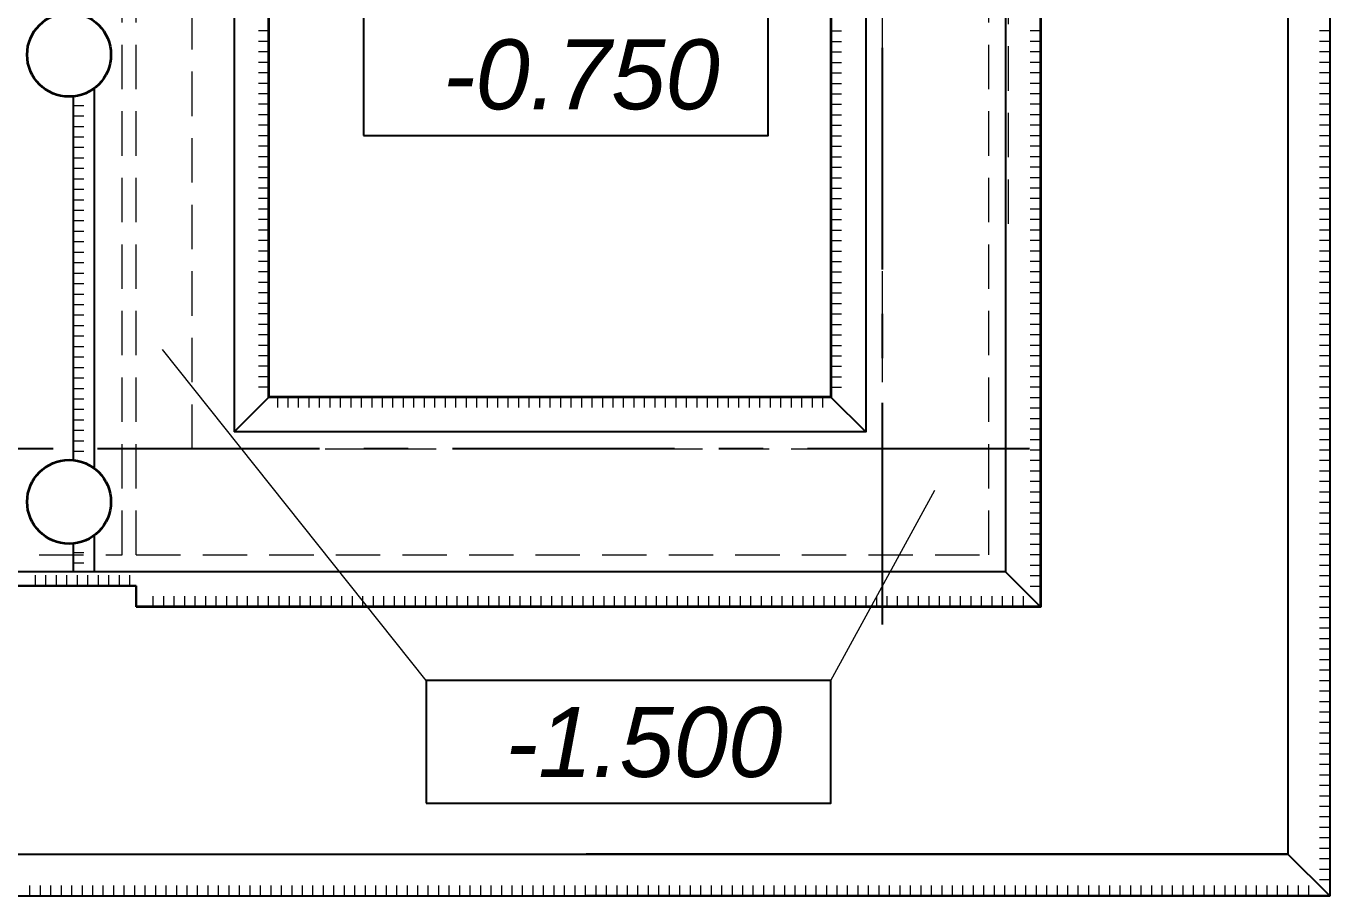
# Model space of a CAD drawing. Extents: x -12289450 to -10763036, y -7834513 to -6150123.
# Drawn here: x -11249645 to -11244981, y -7823181 to -7820069 of the extents above; entities that cross this region are included whole.
import ezdxf

# ---------------------------------------------------------------- set-up
doc = ezdxf.new("R2010")
doc.units = 0
doc.header["$LTSCALE"] = 25
doc.linetypes.add('CENTER', pattern=[50.8, 31.75, -6.35, 6.35, -6.35])
doc.linetypes.add('HIDDEN', pattern=[9.525, 6.35, -3.175])
doc.layers.add('014-ОСИ', color=251, linetype='CENTER')
for name, color, linetype, lineweight in [('RAZMER', 7, 'Continuous', 9), ('Земля', 7, 'Continuous', 15), ('ФУНДАМЕНТ', 5, 'Continuous', 30)]:
    doc.layers.add(name, color=color, linetype=linetype, lineweight=lineweight)
doc.styles.get("Standard").update_dxf_attribs({"font": 'arial.ttf'})
doc.styles.add('Текстер', font='ariali.ttf')

# ---------------------------------------------------------------- blocks, each defined once
blk = doc.blocks.new('Уровень')
at = {"color": 213, "linetype": 'ByBlock'}
blk.add_lwpolyline([(0, 0), (1543.7, 0), (1543.7, 468.7), (0, 468.7)], close=True, dxfattribs=at)
at = {"flags": 4}
blk.add_attdef('+-0.000', (69.7, 107.1), '', height=250, dxfattribs=at)

msp = doc.modelspace()

# ---------------------------------------------------------------- linework, layer by layer
at = {"layer": '014-ОСИ'}
for points in [[(-11246580.9, -7822209.9), (-11246580.9, -7808273)], [(-11246055.6, -7821581.1), (-11263878.5, -7821581.1)]]:
    msp.add_lwpolyline(points, dxfattribs=at)
at = {"layer": 'RAZMER', "color": 211}
for points in [[(-11248213.6, -7822410.3), (-11249157.2, -7821225.9)], [(-11246766.3, -7822410.3), (-11246394, -7821729.2)]]:
    msp.add_lwpolyline(points, dxfattribs=at)
at = {"layer": 'Земля', "linetype": 'Continuous', "lineweight": 5, "ltscale": 3}
for p, q in [((-11244980.9, -7823181.1), (-11244980.9, -7815941.1)), ((-11246015.9, -7822146.1), (-11246015.9, -7816976.1)), ((-11248775.9, -7821396.1), (-11248775.9, -7817726.1)), ((-11246765.9, -7817726.1), (-11246765.9, -7821396.1)), ((-11248775.9, -7820086.1), (-11248813.4, -7820086.1)), ((-11248775.9, -7820123.6), (-11248813.4, -7820123.6)), ((-11246765.9, -7820086.1), (-11246728.4, -7820086.1)), ((-11246765.9, -7820123.6), (-11246728.4, -7820123.6)), ((-11246015.9, -7820086.1), (-11246053.4, -7820086.1)), ((-11246015.9, -7820123.6), (-11246053.4, -7820123.6)), ((-11244980.9, -7820086.1), (-11245018.4, -7820086.1)), ((-11244980.9, -7820123.6), (-11245018.4, -7820123.6)), ((-11248775.9, -7820161.1), (-11248813.4, -7820161.1)), ((-11246765.9, -7820161.1), (-11246728.4, -7820161.1)), ((-11246015.9, -7820161.1), (-11246053.4, -7820161.1)), ((-11244980.9, -7820161.1), (-11245018.4, -7820161.1)), ((-11248775.9, -7820198.6), (-11248813.4, -7820198.6)), ((-11246765.9, -7820198.6), (-11246728.4, -7820198.6)), ((-11246015.9, -7820198.6), (-11246053.4, -7820198.6)), ((-11244980.9, -7820198.6), (-11245018.4, -7820198.6)), ((-11248775.9, -7820236.1), (-11248813.4, -7820236.1)), ((-11246765.9, -7820236.1), (-11246728.4, -7820236.1)), ((-11246015.9, -7820236.1), (-11246053.4, -7820236.1)), ((-11244980.9, -7820236.1), (-11245018.4, -7820236.1)), ((-11248775.9, -7820273.6), (-11248813.4, -7820273.6)), ((-11248775.9, -7820311.1), (-11248813.4, -7820311.1)), ((-11246765.9, -7820273.6), (-11246728.4, -7820273.6)), ((-11246765.9, -7820311.1), (-11246728.4, -7820311.1)), ((-11246015.9, -7820273.6), (-11246053.4, -7820273.6)), ((-11246015.9, -7820311.1), (-11246053.4, -7820311.1)), ((-11244980.9, -7820273.6), (-11245018.4, -7820273.6)), ((-11244980.9, -7820311.1), (-11245018.4, -7820311.1)), ((-11249475.9, -7821621.9), (-11249475.9, -7820320.4)), ((-11249475.9, -7820352.4), (-11249438.4, -7820352.4)), ((-11248775.9, -7820348.6), (-11248813.4, -7820348.6)), ((-11246765.9, -7820348.6), (-11246728.4, -7820348.6)), ((-11246015.9, -7820348.6), (-11246053.4, -7820348.6)), ((-11244980.9, -7820348.6), (-11245018.4, -7820348.6)), ((-11249475.9, -7820389.9), (-11249438.4, -7820389.9)), ((-11248775.9, -7820386.1), (-11248813.4, -7820386.1)), ((-11246765.9, -7820386.1), (-11246728.4, -7820386.1)), ((-11246015.9, -7820386.1), (-11246053.4, -7820386.1)), ((-11244980.9, -7820386.1), (-11245018.4, -7820386.1)), ((-11249475.9, -7820427.4), (-11249438.4, -7820427.4)), ((-11248775.9, -7820423.6), (-11248813.4, -7820423.6)), ((-11246765.9, -7820423.6), (-11246728.4, -7820423.6)), ((-11246015.9, -7820423.6), (-11246053.4, -7820423.6)), ((-11244980.9, -7820423.6), (-11245018.4, -7820423.6)), ((-11249475.9, -7820464.9), (-11249438.4, -7820464.9)), ((-11249475.9, -7820502.4), (-11249438.4, -7820502.4)), ((-11248775.9, -7820461.1), (-11248813.4, -7820461.1)), ((-11248775.9, -7820498.6), (-11248813.4, -7820498.6)), ((-11246765.9, -7820461.1), (-11246728.4, -7820461.1)), ((-11246765.9, -7820498.6), (-11246728.4, -7820498.6)), ((-11246015.9, -7820461.1), (-11246053.4, -7820461.1)), ((-11246015.9, -7820498.6), (-11246053.4, -7820498.6)), ((-11244980.9, -7820461.1), (-11245018.4, -7820461.1)), ((-11244980.9, -7820498.6), (-11245018.4, -7820498.6)), ((-11249475.9, -7820539.9), (-11249438.4, -7820539.9)), ((-11248775.9, -7820536.1), (-11248813.4, -7820536.1)), ((-11246765.9, -7820536.1), (-11246728.4, -7820536.1)), ((-11246015.9, -7820536.1), (-11246053.4, -7820536.1)), ((-11244980.9, -7820536.1), (-11245018.4, -7820536.1)), ((-11249475.9, -7820577.4), (-11249438.4, -7820577.4)), ((-11248775.9, -7820573.6), (-11248813.4, -7820573.6)), ((-11246765.9, -7820573.6), (-11246728.4, -7820573.6)), ((-11246015.9, -7820573.6), (-11246053.4, -7820573.6)), ((-11244980.9, -7820573.6), (-11245018.4, -7820573.6)), ((-11249475.9, -7820614.9), (-11249438.4, -7820614.9)), ((-11248775.9, -7820611.1), (-11248813.4, -7820611.1)), ((-11246765.9, -7820611.1), (-11246728.4, -7820611.1)), ((-11246015.9, -7820611.1), (-11246053.4, -7820611.1)), ((-11244980.9, -7820611.1), (-11245018.4, -7820611.1)), ((-11249475.9, -7820652.4), (-11249438.4, -7820652.4)), ((-11248775.9, -7820648.6), (-11248813.4, -7820648.6)), ((-11248775.9, -7820686.1), (-11248813.4, -7820686.1)), ((-11246765.9, -7820648.6), (-11246728.4, -7820648.6)), ((-11246765.9, -7820686.1), (-11246728.4, -7820686.1)), ((-11246015.9, -7820648.6), (-11246053.4, -7820648.6)), ((-11246015.9, -7820686.1), (-11246053.4, -7820686.1)), ((-11244980.9, -7820648.6), (-11245018.4, -7820648.6)), ((-11244980.9, -7820686.1), (-11245018.4, -7820686.1)), ((-11249475.9, -7820689.9), (-11249438.4, -7820689.9)), ((-11249475.9, -7820727.4), (-11249438.4, -7820727.4)), ((-11248775.9, -7820723.6), (-11248813.4, -7820723.6)), ((-11246765.9, -7820723.6), (-11246728.4, -7820723.6)), ((-11246015.9, -7820723.6), (-11246053.4, -7820723.6)), ((-11244980.9, -7820723.6), (-11245018.4, -7820723.6)), ((-11249475.9, -7820764.9), (-11249438.4, -7820764.9)), ((-11248775.9, -7820761.1), (-11248813.4, -7820761.1)), ((-11246765.9, -7820761.1), (-11246728.4, -7820761.1)), ((-11246015.9, -7820761.1), (-11246053.4, -7820761.1)), ((-11244980.9, -7820761.1), (-11245018.4, -7820761.1)), ((-11249475.9, -7820802.4), (-11249438.4, -7820802.4)), ((-11248775.9, -7820798.6), (-11248813.4, -7820798.6)), ((-11246765.9, -7820798.6), (-11246728.4, -7820798.6)), ((-11246015.9, -7820798.6), (-11246053.4, -7820798.6)), ((-11244980.9, -7820798.6), (-11245018.4, -7820798.6)), ((-11249475.9, -7820839.9), (-11249438.4, -7820839.9)), ((-11248775.9, -7820836.1), (-11248813.4, -7820836.1)), ((-11248775.9, -7820873.6), (-11248813.4, -7820873.6)), ((-11246765.9, -7820836.1), (-11246728.4, -7820836.1)), ((-11246765.9, -7820873.6), (-11246728.4, -7820873.6)), ((-11246015.9, -7820836.1), (-11246053.4, -7820836.1)), ((-11246015.9, -7820873.6), (-11246053.4, -7820873.6)), ((-11244980.9, -7820836.1), (-11245018.4, -7820836.1)), ((-11244980.9, -7820873.6), (-11245018.4, -7820873.6)), ((-11249475.9, -7820877.4), (-11249438.4, -7820877.4)), ((-11249475.9, -7820914.9), (-11249438.4, -7820914.9)), ((-11248775.9, -7820911.1), (-11248813.4, -7820911.1)), ((-11246765.9, -7820911.1), (-11246728.4, -7820911.1)), ((-11246015.9, -7820911.1), (-11246053.4, -7820911.1)), ((-11244980.9, -7820911.1), (-11245018.4, -7820911.1)), ((-11249475.9, -7820952.4), (-11249438.4, -7820952.4)), ((-11248775.9, -7820948.6), (-11248813.4, -7820948.6)), ((-11246765.9, -7820948.6), (-11246728.4, -7820948.6)), ((-11246015.9, -7820948.6), (-11246053.4, -7820948.6)), ((-11244980.9, -7820948.6), (-11245018.4, -7820948.6)), ((-11249475.9, -7820989.9), (-11249438.4, -7820989.9)), ((-11248775.9, -7820986.1), (-11248813.4, -7820986.1)), ((-11246765.9, -7820986.1), (-11246728.4, -7820986.1)), ((-11246015.9, -7820986.1), (-11246053.4, -7820986.1)), ((-11244980.9, -7820986.1), (-11245018.4, -7820986.1)), ((-11249475.9, -7821027.4), (-11249438.4, -7821027.4)), ((-11248775.9, -7821023.6), (-11248813.4, -7821023.6)), ((-11248775.9, -7821061.1), (-11248813.4, -7821061.1)), ((-11246765.9, -7821023.6), (-11246728.4, -7821023.6)), ((-11246765.9, -7821061.1), (-11246728.4, -7821061.1)), ((-11246015.9, -7821023.6), (-11246053.4, -7821023.6)), ((-11246015.9, -7821061.1), (-11246053.4, -7821061.1)), ((-11244980.9, -7821023.6), (-11245018.4, -7821023.6)), ((-11244980.9, -7821061.1), (-11245018.4, -7821061.1)), ((-11249475.9, -7821064.9), (-11249438.4, -7821064.9)), ((-11249475.9, -7821102.4), (-11249438.4, -7821102.4)), ((-11248775.9, -7821098.6), (-11248813.4, -7821098.6)), ((-11246765.9, -7821098.6), (-11246728.4, -7821098.6)), ((-11246015.9, -7821098.6), (-11246053.4, -7821098.6)), ((-11244980.9, -7821098.6), (-11245018.4, -7821098.6)), ((-11249475.9, -7821139.9), (-11249438.4, -7821139.9)), ((-11248775.9, -7821136.1), (-11248813.4, -7821136.1)), ((-11246765.9, -7821136.1), (-11246728.4, -7821136.1)), ((-11246015.9, -7821136.1), (-11246053.4, -7821136.1)), ((-11244980.9, -7821136.1), (-11245018.4, -7821136.1)), ((-11249475.9, -7821177.4), (-11249438.4, -7821177.4)), ((-11248775.9, -7821173.6), (-11248813.4, -7821173.6)), ((-11246765.9, -7821173.6), (-11246728.4, -7821173.6)), ((-11246015.9, -7821173.6), (-11246053.4, -7821173.6)), ((-11244980.9, -7821173.6), (-11245018.4, -7821173.6)), ((-11249475.9, -7821214.9), (-11249438.4, -7821214.9)), ((-11248775.9, -7821211.1), (-11248813.4, -7821211.1)), ((-11248775.9, -7821248.6), (-11248813.4, -7821248.6)), ((-11246765.9, -7821211.1), (-11246728.4, -7821211.1)), ((-11246765.9, -7821248.6), (-11246728.4, -7821248.6)), ((-11246015.9, -7821211.1), (-11246053.4, -7821211.1)), ((-11246015.9, -7821248.6), (-11246053.4, -7821248.6)), ((-11244980.9, -7821211.1), (-11245018.4, -7821211.1)), ((-11244980.9, -7821248.6), (-11245018.4, -7821248.6)), ((-11249475.9, -7821252.4), (-11249438.4, -7821252.4)), ((-11249475.9, -7821289.9), (-11249438.4, -7821289.9)), ((-11248775.9, -7821286.1), (-11248813.4, -7821286.1)), ((-11246765.9, -7821286.1), (-11246728.4, -7821286.1)), ((-11246015.9, -7821286.1), (-11246053.4, -7821286.1)), ((-11244980.9, -7821286.1), (-11245018.4, -7821286.1)), ((-11249475.9, -7821327.4), (-11249438.4, -7821327.4)), ((-11248775.9, -7821323.6), (-11248813.4, -7821323.6)), ((-11246765.9, -7821323.6), (-11246728.4, -7821323.6)), ((-11246015.9, -7821323.6), (-11246053.4, -7821323.6)), ((-11244980.9, -7821323.6), (-11245018.4, -7821323.6)), ((-11249475.9, -7821364.9), (-11249438.4, -7821364.9)), ((-11248775.9, -7821361.1), (-11248813.4, -7821361.1)), ((-11246765.9, -7821361.1), (-11246728.4, -7821361.1)), ((-11246015.9, -7821361.1), (-11246053.4, -7821361.1)), ((-11244980.9, -7821361.1), (-11245018.4, -7821361.1)), ((-11249475.9, -7821402.4), (-11249438.4, -7821402.4)), ((-11246765.9, -7821396.1), (-11248775.9, -7821396.1)), ((-11248745.9, -7821396.1), (-11248745.9, -7821433.6)), ((-11248708.4, -7821396.1), (-11248708.4, -7821433.6)), ((-11248670.9, -7821396.1), (-11248670.9, -7821433.6)), ((-11248633.4, -7821396.1), (-11248633.4, -7821433.6)), ((-11248595.9, -7821396.1), (-11248595.9, -7821433.6)), ((-11248558.4, -7821396.1), (-11248558.4, -7821433.6)), ((-11248520.9, -7821396.1), (-11248520.9, -7821433.6)), ((-11248483.4, -7821396.1), (-11248483.4, -7821433.6)), ((-11248445.9, -7821396.1), (-11248445.9, -7821433.6)), ((-11248408.4, -7821396.1), (-11248408.4, -7821433.6)), ((-11248370.9, -7821396.1), (-11248370.9, -7821433.6)), ((-11248333.4, -7821396.1), (-11248333.4, -7821433.6)), ((-11248295.9, -7821396.1), (-11248295.9, -7821433.6)), ((-11248258.4, -7821396.1), (-11248258.4, -7821433.6)), ((-11248220.9, -7821396.1), (-11248220.9, -7821433.6)), ((-11248183.4, -7821396.1), (-11248183.4, -7821433.6)), ((-11248145.9, -7821396.1), (-11248145.9, -7821433.6)), ((-11248108.4, -7821396.1), (-11248108.4, -7821433.6)), ((-11248070.9, -7821396.1), (-11248070.9, -7821433.6)), ((-11248033.4, -7821396.1), (-11248033.4, -7821433.6)), ((-11247995.9, -7821396.1), (-11247995.9, -7821433.6)), ((-11247958.4, -7821396.1), (-11247958.4, -7821433.6)), ((-11247920.9, -7821396.1), (-11247920.9, -7821433.6)), ((-11247883.4, -7821396.1), (-11247883.4, -7821433.6)), ((-11247845.9, -7821396.1), (-11247845.9, -7821433.6)), ((-11247808.4, -7821396.1), (-11247808.4, -7821433.6)), ((-11247770.9, -7821396.1), (-11247770.9, -7821433.6)), ((-11247733.4, -7821396.1), (-11247733.4, -7821433.6)), ((-11247695.9, -7821396.1), (-11247695.9, -7821433.6)), ((-11247658.4, -7821396.1), (-11247658.4, -7821433.6)), ((-11247620.9, -7821396.1), (-11247620.9, -7821433.6)), ((-11247583.4, -7821396.1), (-11247583.4, -7821433.6)), ((-11247545.9, -7821396.1), (-11247545.9, -7821433.6)), ((-11247508.4, -7821396.1), (-11247508.4, -7821433.6)), ((-11247470.9, -7821396.1), (-11247470.9, -7821433.6)), ((-11247433.4, -7821396.1), (-11247433.4, -7821433.6)), ((-11247395.9, -7821396.1), (-11247395.9, -7821433.6)), ((-11247358.4, -7821396.1), (-11247358.4, -7821433.6)), ((-11247320.9, -7821396.1), (-11247320.9, -7821433.6)), ((-11247283.4, -7821396.1), (-11247283.4, -7821433.6)), ((-11247245.9, -7821396.1), (-11247245.9, -7821433.6)), ((-11247208.4, -7821396.1), (-11247208.4, -7821433.6)), ((-11247170.9, -7821396.1), (-11247170.9, -7821433.6)), ((-11247133.4, -7821396.1), (-11247133.4, -7821433.6)), ((-11247095.9, -7821396.1), (-11247095.9, -7821433.6)), ((-11247058.4, -7821396.1), (-11247058.4, -7821433.6)), ((-11247020.9, -7821396.1), (-11247020.9, -7821433.6)), ((-11246983.4, -7821396.1), (-11246983.4, -7821433.6)), ((-11246945.9, -7821396.1), (-11246945.9, -7821433.6)), ((-11246908.4, -7821396.1), (-11246908.4, -7821433.6)), ((-11246870.9, -7821396.1), (-11246870.9, -7821433.6)), ((-11246833.4, -7821396.1), (-11246833.4, -7821433.6)), ((-11246795.9, -7821396.1), (-11246795.9, -7821433.6)), ((-11246015.9, -7821398.6), (-11246053.4, -7821398.6)), ((-11244980.9, -7821398.6), (-11245018.4, -7821398.6)), ((-11249475.9, -7821439.9), (-11249438.4, -7821439.9)), ((-11249475.9, -7821477.4), (-11249438.4, -7821477.4)), ((-11246015.9, -7821436.1), (-11246053.4, -7821436.1)), ((-11246015.9, -7821473.6), (-11246053.4, -7821473.6)), ((-11244980.9, -7821436.1), (-11245018.4, -7821436.1)), ((-11244980.9, -7821473.6), (-11245018.4, -7821473.6)), ((-11249475.9, -7821514.9), (-11249438.4, -7821514.9)), ((-11246015.9, -7821511.1), (-11246053.4, -7821511.1)), ((-11244980.9, -7821511.1), (-11245018.4, -7821511.1)), ((-11249475.9, -7821552.4), (-11249438.4, -7821552.4)), ((-11246015.9, -7821548.6), (-11246053.4, -7821548.6)), ((-11244980.9, -7821548.6), (-11245018.4, -7821548.6)), ((-11249475.9, -7821589.9), (-11249438.4, -7821589.9)), ((-11246015.9, -7821586.1), (-11246053.4, -7821586.1)), ((-11244980.9, -7821586.1), (-11245018.4, -7821586.1)), ((-11246015.9, -7821623.6), (-11246053.4, -7821623.6)), ((-11246015.9, -7821661.1), (-11246053.4, -7821661.1)), ((-11244980.9, -7821623.6), (-11245018.4, -7821623.6)), ((-11244980.9, -7821661.1), (-11245018.4, -7821661.1)), ((-11246015.9, -7821698.6), (-11246053.4, -7821698.6)), ((-11244980.9, -7821698.6), (-11245018.4, -7821698.6)), ((-11246015.9, -7821736.1), (-11246053.4, -7821736.1)), ((-11244980.9, -7821736.1), (-11245018.4, -7821736.1)), ((-11246015.9, -7821773.6), (-11246053.4, -7821773.6)), ((-11244980.9, -7821773.6), (-11245018.4, -7821773.6)), ((-11246015.9, -7821811.1), (-11246053.4, -7821811.1)), ((-11246015.9, -7821848.6), (-11246053.4, -7821848.6)), ((-11244980.9, -7821811.1), (-11245018.4, -7821811.1)), ((-11244980.9, -7821848.6), (-11245018.4, -7821848.6)), ((-11246015.9, -7821886.1), (-11246053.4, -7821886.1)), ((-11244980.9, -7821886.1), (-11245018.4, -7821886.1)), ((-11249475.9, -7822021.1), (-11249475.9, -7821920.4)), ((-11246015.9, -7821923.6), (-11246053.4, -7821923.6)), ((-11244980.9, -7821923.6), (-11245018.4, -7821923.6)), ((-11249475.9, -7821952), (-11249438.4, -7821952)), ((-11249475.9, -7821989.5), (-11249438.4, -7821989.5)), ((-11246015.9, -7821961.1), (-11246053.4, -7821961.1)), ((-11244980.9, -7821961.1), (-11245018.4, -7821961.1)), ((-11249610.9, -7822071.1), (-11249610.9, -7822033.6)), ((-11249573.4, -7822071.1), (-11249573.4, -7822033.6)), ((-11249535.9, -7822071.1), (-11249535.9, -7822033.6)), ((-11249498.4, -7822071.1), (-11249498.4, -7822033.6)), ((-11249460.9, -7822071.1), (-11249460.9, -7822033.6)), ((-11249423.4, -7822071.1), (-11249423.4, -7822033.6)), ((-11249385.9, -7822071.1), (-11249385.9, -7822033.6)), ((-11249348.4, -7822071.1), (-11249348.4, -7822033.6)), ((-11249310.9, -7822071.1), (-11249310.9, -7822033.6)), ((-11249273.4, -7822071.1), (-11249273.4, -7822033.6)), ((-11246015.9, -7821998.6), (-11246053.4, -7821998.6)), ((-11246015.9, -7822036.1), (-11246053.4, -7822036.1)), ((-11244980.9, -7821998.6), (-11245018.4, -7821998.6)), ((-11244980.9, -7822036.1), (-11245018.4, -7822036.1)), ((-11259420.9, -7822071.1), (-11249250.9, -7822071.1)), ((-11249250.9, -7822071.1), (-11249250.9, -7822146.1)), ((-11246015.9, -7822073.6), (-11246053.4, -7822073.6)), ((-11244980.9, -7822073.6), (-11245018.4, -7822073.6)), ((-11249189.6, -7822146.1), (-11249189.6, -7822108.6)), ((-11249152.1, -7822146.1), (-11249152.1, -7822108.6)), ((-11249114.6, -7822146.1), (-11249114.6, -7822108.6)), ((-11249077.1, -7822146.1), (-11249077.1, -7822108.6)), ((-11249039.6, -7822146.1), (-11249039.6, -7822108.6)), ((-11249002.1, -7822146.1), (-11249002.1, -7822108.6)), ((-11248964.6, -7822146.1), (-11248964.6, -7822108.6)), ((-11248927.1, -7822146.1), (-11248927.1, -7822108.6)), ((-11248889.6, -7822146.1), (-11248889.6, -7822108.6)), ((-11248852.1, -7822146.1), (-11248852.1, -7822108.6)), ((-11248814.6, -7822146.1), (-11248814.6, -7822108.6)), ((-11248777.1, -7822146.1), (-11248777.1, -7822108.6)), ((-11248739.6, -7822146.1), (-11248739.6, -7822108.6)), ((-11248702.1, -7822146.1), (-11248702.1, -7822108.6)), ((-11248664.6, -7822146.1), (-11248664.6, -7822108.6)), ((-11248627.1, -7822146.1), (-11248627.1, -7822108.6)), ((-11248589.6, -7822146.1), (-11248589.6, -7822108.6)), ((-11248552.1, -7822146.1), (-11248552.1, -7822108.6)), ((-11248514.6, -7822146.1), (-11248514.6, -7822108.6)), ((-11248477.1, -7822146.1), (-11248477.1, -7822108.6)), ((-11248439.6, -7822146.1), (-11248439.6, -7822108.6)), ((-11248402.1, -7822146.1), (-11248402.1, -7822108.6)), ((-11248364.6, -7822146.1), (-11248364.6, -7822108.6)), ((-11248327.1, -7822146.1), (-11248327.1, -7822108.6)), ((-11248289.6, -7822146.1), (-11248289.6, -7822108.6)), ((-11248252.1, -7822146.1), (-11248252.1, -7822108.6)), ((-11248214.6, -7822146.1), (-11248214.6, -7822108.6)), ((-11248177.1, -7822146.1), (-11248177.1, -7822108.6)), ((-11248139.6, -7822146.1), (-11248139.6, -7822108.6)), ((-11248102.1, -7822146.1), (-11248102.1, -7822108.6)), ((-11248064.6, -7822146.1), (-11248064.6, -7822108.6)), ((-11248027.1, -7822146.1), (-11248027.1, -7822108.6)), ((-11247989.6, -7822146.1), (-11247989.6, -7822108.6)), ((-11247952.1, -7822146.1), (-11247952.1, -7822108.6)), ((-11247914.6, -7822146.1), (-11247914.6, -7822108.6)), ((-11247877.1, -7822146.1), (-11247877.1, -7822108.6)), ((-11247839.6, -7822146.1), (-11247839.6, -7822108.6)), ((-11247802.1, -7822146.1), (-11247802.1, -7822108.6)), ((-11247764.6, -7822146.1), (-11247764.6, -7822108.6)), ((-11247727.1, -7822146.1), (-11247727.1, -7822108.6)), ((-11247689.6, -7822146.1), (-11247689.6, -7822108.6)), ((-11247652.1, -7822146.1), (-11247652.1, -7822108.6)), ((-11247614.6, -7822146.1), (-11247614.6, -7822108.6)), ((-11247577.1, -7822146.1), (-11247577.1, -7822108.6)), ((-11247539.6, -7822146.1), (-11247539.6, -7822108.6)), ((-11247502.1, -7822146.1), (-11247502.1, -7822108.6)), ((-11247464.6, -7822146.1), (-11247464.6, -7822108.6)), ((-11247427.1, -7822146.1), (-11247427.1, -7822108.6)), ((-11247389.6, -7822146.1), (-11247389.6, -7822108.6)), ((-11247352.1, -7822146.1), (-11247352.1, -7822108.6)), ((-11247314.6, -7822146.1), (-11247314.6, -7822108.6)), ((-11247277.1, -7822146.1), (-11247277.1, -7822108.6)), ((-11247239.6, -7822146.1), (-11247239.6, -7822108.6)), ((-11247202.1, -7822146.1), (-11247202.1, -7822108.6)), ((-11247164.6, -7822146.1), (-11247164.6, -7822108.6)), ((-11247127.1, -7822146.1), (-11247127.1, -7822108.6)), ((-11247089.6, -7822146.1), (-11247089.6, -7822108.6)), ((-11247052.1, -7822146.1), (-11247052.1, -7822108.6)), ((-11247014.6, -7822146.1), (-11247014.6, -7822108.6)), ((-11246977.1, -7822146.1), (-11246977.1, -7822108.6)), ((-11246939.6, -7822146.1), (-11246939.6, -7822108.6)), ((-11246902.1, -7822146.1), (-11246902.1, -7822108.6)), ((-11246864.6, -7822146.1), (-11246864.6, -7822108.6)), ((-11246827.1, -7822146.1), (-11246827.1, -7822108.6)), ((-11246789.6, -7822146.1), (-11246789.6, -7822108.6)), ((-11246752.1, -7822146.1), (-11246752.1, -7822108.6)), ((-11246714.6, -7822146.1), (-11246714.6, -7822108.6)), ((-11246677.1, -7822146.1), (-11246677.1, -7822108.6)), ((-11246639.6, -7822146.1), (-11246639.6, -7822108.6)), ((-11246602.1, -7822146.1), (-11246602.1, -7822108.6)), ((-11246564.6, -7822146.1), (-11246564.6, -7822108.6)), ((-11246527.1, -7822146.1), (-11246527.1, -7822108.6)), ((-11246489.6, -7822146.1), (-11246489.6, -7822108.6)), ((-11246452.1, -7822146.1), (-11246452.1, -7822108.6)), ((-11246414.6, -7822146.1), (-11246414.6, -7822108.6)), ((-11246377.1, -7822146.1), (-11246377.1, -7822108.6)), ((-11246339.6, -7822146.1), (-11246339.6, -7822108.6)), ((-11246302.1, -7822146.1), (-11246302.1, -7822108.6)), ((-11246264.6, -7822146.1), (-11246264.6, -7822108.6)), ((-11246227.1, -7822146.1), (-11246227.1, -7822108.6)), ((-11246189.6, -7822146.1), (-11246189.6, -7822108.6)), ((-11246152.1, -7822146.1), (-11246152.1, -7822108.6)), ((-11246114.6, -7822146.1), (-11246114.6, -7822108.6)), ((-11246077.1, -7822146.1), (-11246077.1, -7822108.6)), ((-11244980.9, -7822111.1), (-11245018.4, -7822111.1)), ((-11249250.9, -7822146.1), (-11246015.9, -7822146.1)), ((-11244980.9, -7822148.6), (-11245018.4, -7822148.6)), ((-11244980.9, -7822186.1), (-11245018.4, -7822186.1)), ((-11244980.9, -7822223.6), (-11245018.4, -7822223.6)), ((-11244980.9, -7822261.1), (-11245018.4, -7822261.1)), ((-11244980.9, -7822298.6), (-11245018.4, -7822298.6)), ((-11244980.9, -7822336.1), (-11245018.4, -7822336.1)), ((-11244980.9, -7822373.6), (-11245018.4, -7822373.6)), ((-11244980.9, -7822411.1), (-11245018.4, -7822411.1)), ((-11244980.9, -7822448.6), (-11245018.4, -7822448.6)), ((-11244980.9, -7822486.1), (-11245018.4, -7822486.1)), ((-11244980.9, -7822523.6), (-11245018.4, -7822523.6)), ((-11244980.9, -7822561.1), (-11245018.4, -7822561.1)), ((-11244980.9, -7822598.6), (-11245018.4, -7822598.6)), ((-11244980.9, -7822636.1), (-11245018.4, -7822636.1)), ((-11244980.9, -7822673.6), (-11245018.4, -7822673.6)), ((-11244980.9, -7822711.1), (-11245018.4, -7822711.1)), ((-11244980.9, -7822748.6), (-11245018.4, -7822748.6)), ((-11244980.9, -7822786.1), (-11245018.4, -7822786.1)), ((-11244980.9, -7822823.6), (-11245018.4, -7822823.6)), ((-11244980.9, -7822861.1), (-11245018.4, -7822861.1)), ((-11244980.9, -7822898.6), (-11245018.4, -7822898.6)), ((-11244980.9, -7822936.1), (-11245018.4, -7822936.1)), ((-11244980.9, -7822973.6), (-11245018.4, -7822973.6)), ((-11244980.9, -7823011.1), (-11245018.4, -7823011.1)), ((-11244980.9, -7823048.6), (-11245018.4, -7823048.6)), ((-11244980.9, -7823086.1), (-11245018.4, -7823086.1)), ((-11249630.9, -7823181.1), (-11249630.9, -7823143.6)), ((-11249593.4, -7823181.1), (-11249593.4, -7823143.6)), ((-11249555.9, -7823181.1), (-11249555.9, -7823143.6)), ((-11249518.4, -7823181.1), (-11249518.4, -7823143.6)), ((-11249480.9, -7823181.1), (-11249480.9, -7823143.6)), ((-11249443.4, -7823181.1), (-11249443.4, -7823143.6)), ((-11249405.9, -7823181.1), (-11249405.9, -7823143.6)), ((-11249368.4, -7823181.1), (-11249368.4, -7823143.6)), ((-11249330.9, -7823181.1), (-11249330.9, -7823143.6)), ((-11249293.4, -7823181.1), (-11249293.4, -7823143.6)), ((-11249255.9, -7823181.1), (-11249255.9, -7823143.6)), ((-11249218.4, -7823181.1), (-11249218.4, -7823143.6)), ((-11249180.9, -7823181.1), (-11249180.9, -7823143.6)), ((-11249143.4, -7823181.1), (-11249143.4, -7823143.6)), ((-11249105.9, -7823181.1), (-11249105.9, -7823143.6)), ((-11249068.4, -7823181.1), (-11249068.4, -7823143.6)), ((-11249030.9, -7823181.1), (-11249030.9, -7823143.6)), ((-11248993.4, -7823181.1), (-11248993.4, -7823143.6)), ((-11248955.9, -7823181.1), (-11248955.9, -7823143.6)), ((-11248918.4, -7823181.1), (-11248918.4, -7823143.6)), ((-11248880.9, -7823181.1), (-11248880.9, -7823143.6)), ((-11248843.4, -7823181.1), (-11248843.4, -7823143.6)), ((-11248805.9, -7823181.1), (-11248805.9, -7823143.6)), ((-11248768.4, -7823181.1), (-11248768.4, -7823143.6)), ((-11248730.9, -7823181.1), (-11248730.9, -7823143.6)), ((-11248693.4, -7823181.1), (-11248693.4, -7823143.6)), ((-11248655.9, -7823181.1), (-11248655.9, -7823143.6)), ((-11248618.4, -7823181.1), (-11248618.4, -7823143.6)), ((-11248580.9, -7823181.1), (-11248580.9, -7823143.6)), ((-11248543.4, -7823181.1), (-11248543.4, -7823143.6)), ((-11248505.9, -7823181.1), (-11248505.9, -7823143.6)), ((-11248468.4, -7823181.1), (-11248468.4, -7823143.6)), ((-11248430.9, -7823181.1), (-11248430.9, -7823143.6)), ((-11248393.4, -7823181.1), (-11248393.4, -7823143.6)), ((-11248355.9, -7823181.1), (-11248355.9, -7823143.6)), ((-11248318.4, -7823181.1), (-11248318.4, -7823143.6)), ((-11248280.9, -7823181.1), (-11248280.9, -7823143.6)), ((-11248243.4, -7823181.1), (-11248243.4, -7823143.6)), ((-11248205.9, -7823181.1), (-11248205.9, -7823143.6)), ((-11248168.4, -7823181.1), (-11248168.4, -7823143.6)), ((-11248130.9, -7823181.1), (-11248130.9, -7823143.6)), ((-11248093.4, -7823181.1), (-11248093.4, -7823143.6)), ((-11248055.9, -7823181.1), (-11248055.9, -7823143.6)), ((-11248018.4, -7823181.1), (-11248018.4, -7823143.6)), ((-11247980.9, -7823181.1), (-11247980.9, -7823143.6)), ((-11247943.4, -7823181.1), (-11247943.4, -7823143.6)), ((-11247905.9, -7823181.1), (-11247905.9, -7823143.6)), ((-11247868.4, -7823181.1), (-11247868.4, -7823143.6)), ((-11247830.9, -7823181.1), (-11247830.9, -7823143.6)), ((-11247793.4, -7823181.1), (-11247793.4, -7823143.6)), ((-11247755.9, -7823181.1), (-11247755.9, -7823143.6)), ((-11247718.4, -7823181.1), (-11247718.4, -7823143.6)), ((-11247680.9, -7823181.1), (-11247680.9, -7823143.6)), ((-11247643.4, -7823181.1), (-11247643.4, -7823143.6)), ((-11247605.9, -7823181.1), (-11247605.9, -7823143.6)), ((-11247568.4, -7823181.1), (-11247568.4, -7823143.6)), ((-11247530.9, -7823181.1), (-11247530.9, -7823143.6)), ((-11247493.4, -7823181.1), (-11247493.4, -7823143.6)), ((-11247455.9, -7823181.1), (-11247455.9, -7823143.6)), ((-11247418.4, -7823181.1), (-11247418.4, -7823143.6)), ((-11247380.9, -7823181.1), (-11247380.9, -7823143.6)), ((-11247343.4, -7823181.1), (-11247343.4, -7823143.6)), ((-11247305.9, -7823181.1), (-11247305.9, -7823143.6)), ((-11247268.4, -7823181.1), (-11247268.4, -7823143.6)), ((-11247230.9, -7823181.1), (-11247230.9, -7823143.6)), ((-11247193.4, -7823181.1), (-11247193.4, -7823143.6)), ((-11247155.9, -7823181.1), (-11247155.9, -7823143.6)), ((-11247118.4, -7823181.1), (-11247118.4, -7823143.6)), ((-11247080.9, -7823181.1), (-11247080.9, -7823143.6)), ((-11247043.4, -7823181.1), (-11247043.4, -7823143.6)), ((-11247005.9, -7823181.1), (-11247005.9, -7823143.6)), ((-11246968.4, -7823181.1), (-11246968.4, -7823143.6)), ((-11246930.9, -7823181.1), (-11246930.9, -7823143.6)), ((-11246893.4, -7823181.1), (-11246893.4, -7823143.6)), ((-11246855.9, -7823181.1), (-11246855.9, -7823143.6)), ((-11246818.4, -7823181.1), (-11246818.4, -7823143.6)), ((-11246780.9, -7823181.1), (-11246780.9, -7823143.6)), ((-11246743.4, -7823181.1), (-11246743.4, -7823143.6)), ((-11246705.9, -7823181.1), (-11246705.9, -7823143.6)), ((-11246668.4, -7823181.1), (-11246668.4, -7823143.6)), ((-11246630.9, -7823181.1), (-11246630.9, -7823143.6)), ((-11246593.4, -7823181.1), (-11246593.4, -7823143.6)), ((-11246555.9, -7823181.1), (-11246555.9, -7823143.6)), ((-11246518.4, -7823181.1), (-11246518.4, -7823143.6)), ((-11246480.9, -7823181.1), (-11246480.9, -7823143.6)), ((-11246443.4, -7823181.1), (-11246443.4, -7823143.6)), ((-11246405.9, -7823181.1), (-11246405.9, -7823143.6)), ((-11246368.4, -7823181.1), (-11246368.4, -7823143.6)), ((-11246330.9, -7823181.1), (-11246330.9, -7823143.6)), ((-11246293.4, -7823181.1), (-11246293.4, -7823143.6)), ((-11246255.9, -7823181.1), (-11246255.9, -7823143.6)), ((-11246218.4, -7823181.1), (-11246218.4, -7823143.6)), ((-11246180.9, -7823181.1), (-11246180.9, -7823143.6)), ((-11246143.4, -7823181.1), (-11246143.4, -7823143.6)), ((-11246105.9, -7823181.1), (-11246105.9, -7823143.6)), ((-11246068.4, -7823181.1), (-11246068.4, -7823143.6)), ((-11246030.9, -7823181.1), (-11246030.9, -7823143.6)), ((-11245993.4, -7823181.1), (-11245993.4, -7823143.6)), ((-11245955.9, -7823181.1), (-11245955.9, -7823143.6)), ((-11245918.4, -7823181.1), (-11245918.4, -7823143.6)), ((-11245880.9, -7823181.1), (-11245880.9, -7823143.6)), ((-11245843.4, -7823181.1), (-11245843.4, -7823143.6)), ((-11245805.9, -7823181.1), (-11245805.9, -7823143.6)), ((-11245768.4, -7823181.1), (-11245768.4, -7823143.6)), ((-11245730.9, -7823181.1), (-11245730.9, -7823143.6)), ((-11245693.4, -7823181.1), (-11245693.4, -7823143.6)), ((-11245655.9, -7823181.1), (-11245655.9, -7823143.6)), ((-11245618.4, -7823181.1), (-11245618.4, -7823143.6)), ((-11245580.9, -7823181.1), (-11245580.9, -7823143.6)), ((-11245543.4, -7823181.1), (-11245543.4, -7823143.6)), ((-11245505.9, -7823181.1), (-11245505.9, -7823143.6)), ((-11245468.4, -7823181.1), (-11245468.4, -7823143.6)), ((-11245430.9, -7823181.1), (-11245430.9, -7823143.6)), ((-11245393.4, -7823181.1), (-11245393.4, -7823143.6)), ((-11245355.9, -7823181.1), (-11245355.9, -7823143.6)), ((-11245318.4, -7823181.1), (-11245318.4, -7823143.6)), ((-11245280.9, -7823181.1), (-11245280.9, -7823143.6)), ((-11245243.4, -7823181.1), (-11245243.4, -7823143.6)), ((-11245205.9, -7823181.1), (-11245205.9, -7823143.6)), ((-11245168.4, -7823181.1), (-11245168.4, -7823143.6)), ((-11245130.9, -7823181.1), (-11245130.9, -7823143.6)), ((-11245093.4, -7823181.1), (-11245093.4, -7823143.6)), ((-11245055.9, -7823181.1), (-11245055.9, -7823143.6)), ((-11244980.9, -7823123.6), (-11245018.4, -7823123.6)), ((-11262080.9, -7823181.1), (-11244980.9, -7823181.1))]:
    msp.add_line(p, q, dxfattribs=at)
at = {"layer": 'Земля', "lineweight": 25}
for p, q in [((-11248900.9, -7817601.1), (-11248900.9, -7821521.1)), ((-11249400.9, -7822021.1), (-11259420.9, -7822021.1))]:
    msp.add_line(p, q, dxfattribs=at)
at = {"layer": 'Земля', "lineweight": 35}
for p, q in [((-11248775.9, -7821396.1), (-11248775.9, -7817726.1)), ((-11246765.9, -7817726.1), (-11246765.9, -7821396.1)), ((-11246765.9, -7821396.1), (-11248775.9, -7821396.1))]:
    msp.add_line(p, q, dxfattribs=at)
at = {"layer": 'Земля', "lineweight": 30}
msp.add_line((-11249250.9, -7822071.1), (-11259420.9, -7822071.1), dxfattribs=at)
at = {"layer": 'Земля', "lineweight": 25}
for points in [[(-11262080.9, -7813081.1), (-11262080.9, -7823181.1), (-11244980.9, -7823181.1)], [(-11261930.9, -7813231.1), (-11261930.9, -7823031.1), (-11245130.9, -7823031.1)], [(-11244980.9, -7815941.1), (-11244980.9, -7823181.1), (-11247640.9, -7823181.1)], [(-11245130.9, -7816091.1), (-11245130.9, -7823031.1), (-11247640.9, -7823031.1)], [(-11246140.9, -7817101.1), (-11246140.9, -7822021.1), (-11249400.9, -7822021.1)], [(-11246640.9, -7817601.1), (-11246640.9, -7821521.1), (-11248900.9, -7821521.1)], [(-11249400.9, -7820291.1), (-11249400.9, -7821651.1)], [(-11249475.9, -7820320.4), (-11249475.9, -7821621.9)], [(-11248775.9, -7821396.1), (-11248900.9, -7821521.1)], [(-11246765.9, -7821396.1), (-11246640.9, -7821521.1)], [(-11249400.9, -7821891.1), (-11249400.9, -7822021.1)], [(-11249475.9, -7821920.4), (-11249475.9, -7822021.1)], [(-11246140.9, -7822021.1), (-11246015.9, -7822146.1)], [(-11244980.9, -7823181.1), (-11245130.9, -7823031.1)]]:
    msp.add_lwpolyline(points, dxfattribs=at)
at = {"layer": 'Земля', "lineweight": 35}
msp.add_lwpolyline([(-11246015.9, -7816976.1), (-11246015.9, -7822146.1), (-11249250.9, -7822146.1)], dxfattribs=at)
at = {"layer": 'Земля', "lineweight": 30}
msp.add_lwpolyline([(-11249250.9, -7822071.1), (-11249250.9, -7822146.1)], dxfattribs=at)
at = {"layer": 'Земля', "lineweight": 35}
for centre in [(-11249490.9, -7820171.1), (-11249490.9, -7821771.1)]:
    msp.add_circle(centre, 150, dxfattribs=at)
at = {"layer": 'ФУНДАМЕНТ', "linetype": 'HIDDEN', "lineweight": 0}
for points in [[(-11249300.9, -7821961.1), (-11249300.9, -7817161.1)], [(-11249250.9, -7821961.1), (-11246200.9, -7821961.1), (-11246200.9, -7817161.1), (-11247750.9, -7817161.1)], [(-11249250.9, -7821961.1), (-11249250.9, -7817211.1)], [(-11249050.9, -7821581.1), (-11246580.9, -7821581.1), (-11246580.9, -7817541.1), (-11249050.9, -7817541.1)], [(-11249050.9, -7821581.1), (-11249050.9, -7817541.1)], [(-11246130.9, -7820776.1), (-11246130.9, -7818376.1)], [(-11259360.9, -7821961.1), (-11249300.9, -7821961.1)]]:
    msp.add_lwpolyline(points, dxfattribs=at)

# ---------------------------------------------------------------- block references
at = {"color": 7, "ltscale": 2}
ref = msp.add_blockref('Уровень', (-11248437.4, -7820460.5), dxfattribs=dict(at, xscale=0.9375, yscale=0.9375, zscale=0.9375))
ref.add_attrib('+-0.000', ' -0.750', (-11248250.4, -7820366.4), dxfattribs={"height": 250, "style": 'Текстер'})
ref = msp.add_blockref('Уровень', (-11248213.6, -7822849.7), dxfattribs=dict(at, xscale=0.9375, yscale=0.9375, zscale=0.9375))
ref.add_attrib('+-0.000', ' -1.500', (-11248026.5, -7822755.5), dxfattribs={"height": 250, "style": 'Текстер'})

doc.saveas('drawing.dxf')
